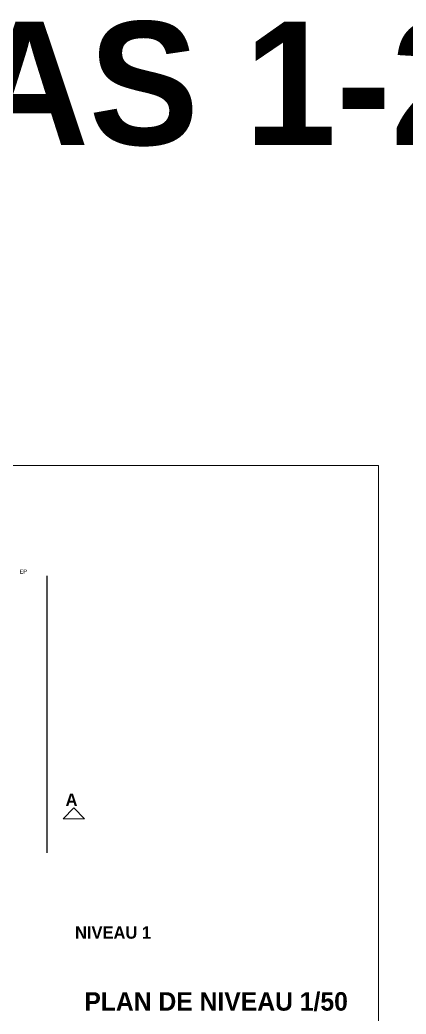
# Model space of a CAD drawing. Header units: metres. Extents: x -12536 to 12621, y -17191 to 9596.
# Drawn here: x -7504 to -6250, y 6367 to 9596 of the extents above; entities that cross this region are included whole.
import ezdxf
from ezdxf.enums import TextEntityAlignment as Align

# ---------------------------------------------------------------- set-up
doc = ezdxf.new("R2010")
doc.units = ezdxf.units.M
doc.header["$MEASUREMENT"] = 0
doc.header["$PDMODE"] = 2
doc.header["$PDSIZE"] = 0.25
doc.layers.add('B-VOILE-BA', color=7, linetype='Continuous', lineweight=60)
for name, color, linetype in [('Calque commun', 7, 'Continuous'), ('Layer100', 7, 'Continuous'), ('Textes', 7, 'Continuous')]:
    doc.layers.add(name, color=color, linetype=linetype)
doc.styles.add('Arial', font='arial.ttf', dxfattribs={"height": 0.128})
doc.styles.add('Century Gothic', font='GOTHICB.TTF', dxfattribs={"height": 0.4})
doc.styles.add('Century Gothic5', font='GOTHICB.TTF', dxfattribs={"height": 0.6})
doc.styles.add('Century Gothic6', font='GOTHIC.TTF', dxfattribs={"height": 0.18})
doc.dimstyles.new('DIM7', dxfattribs={"dimtxt": 0.18, "dimasz": 0.035, "dimexe": 0.05, "dimexo": 0, "dimgap": 0.05, "dimtad": 1, "dimzin": 1, "dimdsep": 46, "dimtxsty": 'Century Gothic6', "dimblk": 'ORIGIN', "dimcen": 0.09, "dimdle": 0.05, "dimadec": 0, "dimazin": 0, "dimtfac": 1, "dimtdec": 4, "dimtix": 1, "dimtofl": 0, "dimtmove": 0, "dimatfit": 3, "dimfxl": 0.05, "dimfxlon": 1, "dimfrac": 2, "dimtolj": 1, "dimtzin": 0, "dimarcsym": 2})

# ---------------------------------------------------------------- blocks, each defined once
blk = doc.blocks.new('_ORIGIN')
at = {"color": 0, "linetype": 'ByBlock', "lineweight": -2}
blk.add_line((0, 0), (-1, 0), dxfattribs=at)
blk.add_circle((0, 0), 0.5, dxfattribs=at)
blk = doc.blocks.new('*D459')
at = {"layer": 'Calque commun', "color": 0, "linetype": 'Continuous', "lineweight": -2, "transparency": 16777216}
blk.add_line((-7415.6, 7790.8), (-7415.6, 7790.8), dxfattribs=at)
at = {"layer": 'Calque commun', "color": 0, "linetype": 'ByBlock', "lineweight": -2, "transparency": 16777216}
for p, q in [((-7415.6, 7790.7), (-7415.5, 7790.7)), ((-7415.6, 6890.8), (-7415.6, 7790.7)), ((-7415.6, 7790.7), (-7415.6, 7790.7)), ((-7415.6, 6890.7), (-7415.5, 6890.7))]:
    blk.add_line(p, q, dxfattribs=at)
at = {"layer": 'Defpoints', "color": 0, "linetype": 'Continuous', "transparency": 16777216}
for p in [(-7505.1, 7790.7), (-7415.6, 7790.7), (-7505.1, 6890.7)]:
    blk.add_point(p, dxfattribs=at)
at = {"layer": 'Calque commun', "color": 0, "linetype": 'Continuous', "lineweight": -2, "transparency": 16777216, "xscale": 0.03500000014901161, "yscale": 0.03500000014901161, "zscale": 0.03500000014901161, "rotation": 270}
for p in [(-7415.6, 7790.7), (-7415.6, 6890.7)]:
    blk.add_blockref('_ORIGIN', p, dxfattribs=at)
at = {"layer": 'Calque commun', "color": 0, "linetype": 'Continuous', "lineweight": 5, "transparency": 16777216, "insert": (-7415.6, 7340.7), "char_height": 0.18, "attachment_point": 8, "rotation": 90, "line_spacing_factor": 0.773441, "style": 'Century Gothic6'}
blk.add_mtext('\\A1;900.00', dxfattribs=at)
blk = doc.blocks.new('fleche08')
at = {"layer": 'Layer100', "color": 6, "linetype": 'Continuous', "lineweight": 20}
mesh = blk.add_polyface(dxfattribs=at)
corners = [(-0.35, -0.35), (0, 0), (0.35, -0.35)]
mesh.append_faces([[corners[k] for k in face] for face in [(0, 1, 2)]], dxfattribs={"color": 6})

msp = doc.modelspace()

# ---------------------------------------------------------------- block references
at = {"layer": 'Calque commun', "color": 0, "linetype": 'ByBlock', "lineweight": -2, "xscale": 100, "yscale": 100, "zscale": 100}
msp.add_blockref('fleche08', (-7329.211, 7036.634), dxfattribs=at)

# ---------------------------------------------------------------- texts
at = {"layer": 'B-VOILE-BA', "style": 'Century Gothic'}
msp.add_text('VILLAS 1-2-3', height=400.00001, dxfattribs=at).set_placement((-8825.088, 9590.246), align=Align.TOP_LEFT)
at = {"layer": 'Textes', "color": 5, "linetype": 'ByBlock', "lineweight": -2, "style": 'Arial'}
msp.add_text('EP', height=12.8, dxfattribs=at).set_placement((-7505.104, 7798.091))
at = {"layer": 'Textes', "color": 5, "linetype": 'ByBlock', "lineweight": -2}
for s, height, style, p in [('A', 40, 'Century Gothic', (-7355.901, 7083.527)), ('NIVEAU 1', 40, 'Century Gothic', (-7325.142, 6652.078)), ('PLAN DE NIVEAU 1/50', 60, 'Century Gothic5', (-7295.029, 6438.399))]:
    msp.add_text(s, height=height, dxfattribs=dict(at, style=style)).set_placement(p, align=Align.TOP_LEFT)

# ---------------------------------------------------------------- dimensions: what is measured, and where the dimension line sits
at = {"layer": 'Calque commun', "color": 5, "linetype": 'Continuous', "lineweight": 5}
dim = msp.add_aligned_dim(p1=(-7505.103, 6890.721), p2=(-7505.103, 7790.721), distance=-89.514, dimstyle='DIM7', dxfattribs=at)
dim.commit()
dim.dimension.update_dxf_attribs({"geometry": '*D459', "text_midpoint": (-7415.733, 7340.721)})

# ---------------------------------------------------------------- meshes
at = {"layer": 'Calque commun', "color": 7, "linetype": 'Continuous', "lineweight": 5}
mesh = msp.add_polyface(dxfattribs=at)
corners = [(-6339.111, 8148.796), (-12339.111, 8148.796), (-12339.111, 3948.796), (-6339.111, 3948.796)]
mesh.append_faces([[corners[k] for k in face] for face in [(0, 1, 2, 3)]], dxfattribs={"color": 7})

doc.saveas('drawing.dxf')
